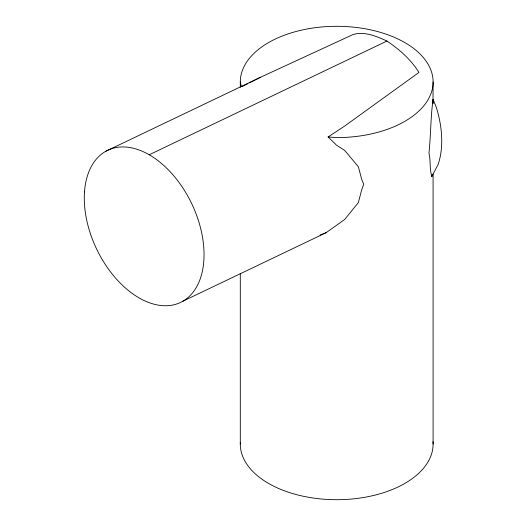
<?xml version="1.0" encoding="UTF-8"?>
<svg xmlns="http://www.w3.org/2000/svg" width="526" height="526" viewBox="0 0 526 526"><rect width="100%" height="100%" fill="white"/><g stroke="black" fill="none" stroke-linecap="round" stroke-linejoin="round"><path stroke-width="0.79" d="M433.076 99.46C430.551 117.232 430.873 135.261 428.953 153.059C430.814 160.778 429.42 168.885 431.833 176.552L438.151 164.401A84.351 52.685 64.4 0 0 436.061 106.653L433.076 99.46L433.01 103.563L433.102 81.957A96.403 55.657 0 0 0 336.699 26.3A96.403 55.657 0 0 0 240.297 81.957L240.297 87.355M431.833 176.552L431.859 174.908M182.719 301.286L326.048 232.722L344.655 219.513L358.377 202.563L361.651 189.991L363.736 184.251L361.651 179.221L358.377 166.781L344.655 150.383L336.699 145.327L328.106 136.964L344.727 126.023L418.952 72.437C410.944 59.622 399.438 49.405 386.952 41.048C376.59 36.274 364.682 31.165 353.189 34.473L260.377 77.322L105.568 151.376M242.151 86.547L247.983 83.595M249.442 82.858L260.377 77.322M149.233 154.769L386.952 41.048M320.025 235.03L326.048 232.722M328.106 136.964L336.699 137.615A96.403 55.657 0 0 0 433.102 81.957M240.297 81.957L241.263 86.211M433.082 174.119L433.102 444.043M240.297 273.408L240.297 444.043M433.01 441.63A96.403 55.657 0 0 1 337.396 499.7A96.403 55.657 0 0 1 240.336 442.438M84.495 191.891A84.351 52.685 64.4 0 0 169.556 305.527A84.351 52.685 64.4 0 0 178.38 181.575A84.351 52.685 64.4 0 0 84.495 191.891"/></g></svg>
